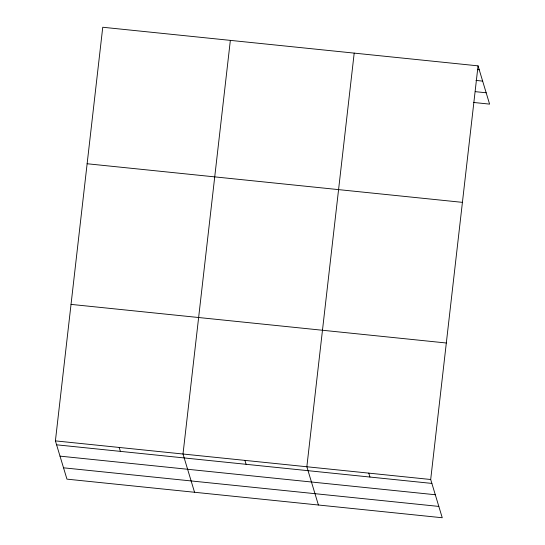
<?xml version="1.0" encoding="UTF-8"?>
<svg xmlns="http://www.w3.org/2000/svg" width="545" height="545" viewBox="0 0 545 545"><rect width="100%" height="100%" fill="white"/><g stroke="black" fill="none" stroke-linecap="round" stroke-linejoin="round"><path stroke-width="0.82" d="M478.047 65.856L430.693 479.498L442.247 517.75L66.953 479.144L55.406 440.885L102.753 27.25L478.047 65.856L489.594 104.115L473.694 102.474M230.351 40.378L183.004 454.012L194.551 492.271M354.195 53.117L306.849 466.752L318.403 505.011M477.549 69.603L479.225 69.774M475.955 80.415L482.645 81.11M475.294 91.662L486.174 92.779M87.132 163.752L462.419 202.359M71.034 304.389L446.321 342.996M55.406 440.885L430.693 479.498M56.591 444.809L431.878 483.415M60.011 456.138L435.298 494.744M63.533 467.814L438.827 506.421M368.774 473.121L369.953 477.045M244.93 460.382L246.108 464.299M119.205 447.452L120.391 451.369"/></g></svg>
